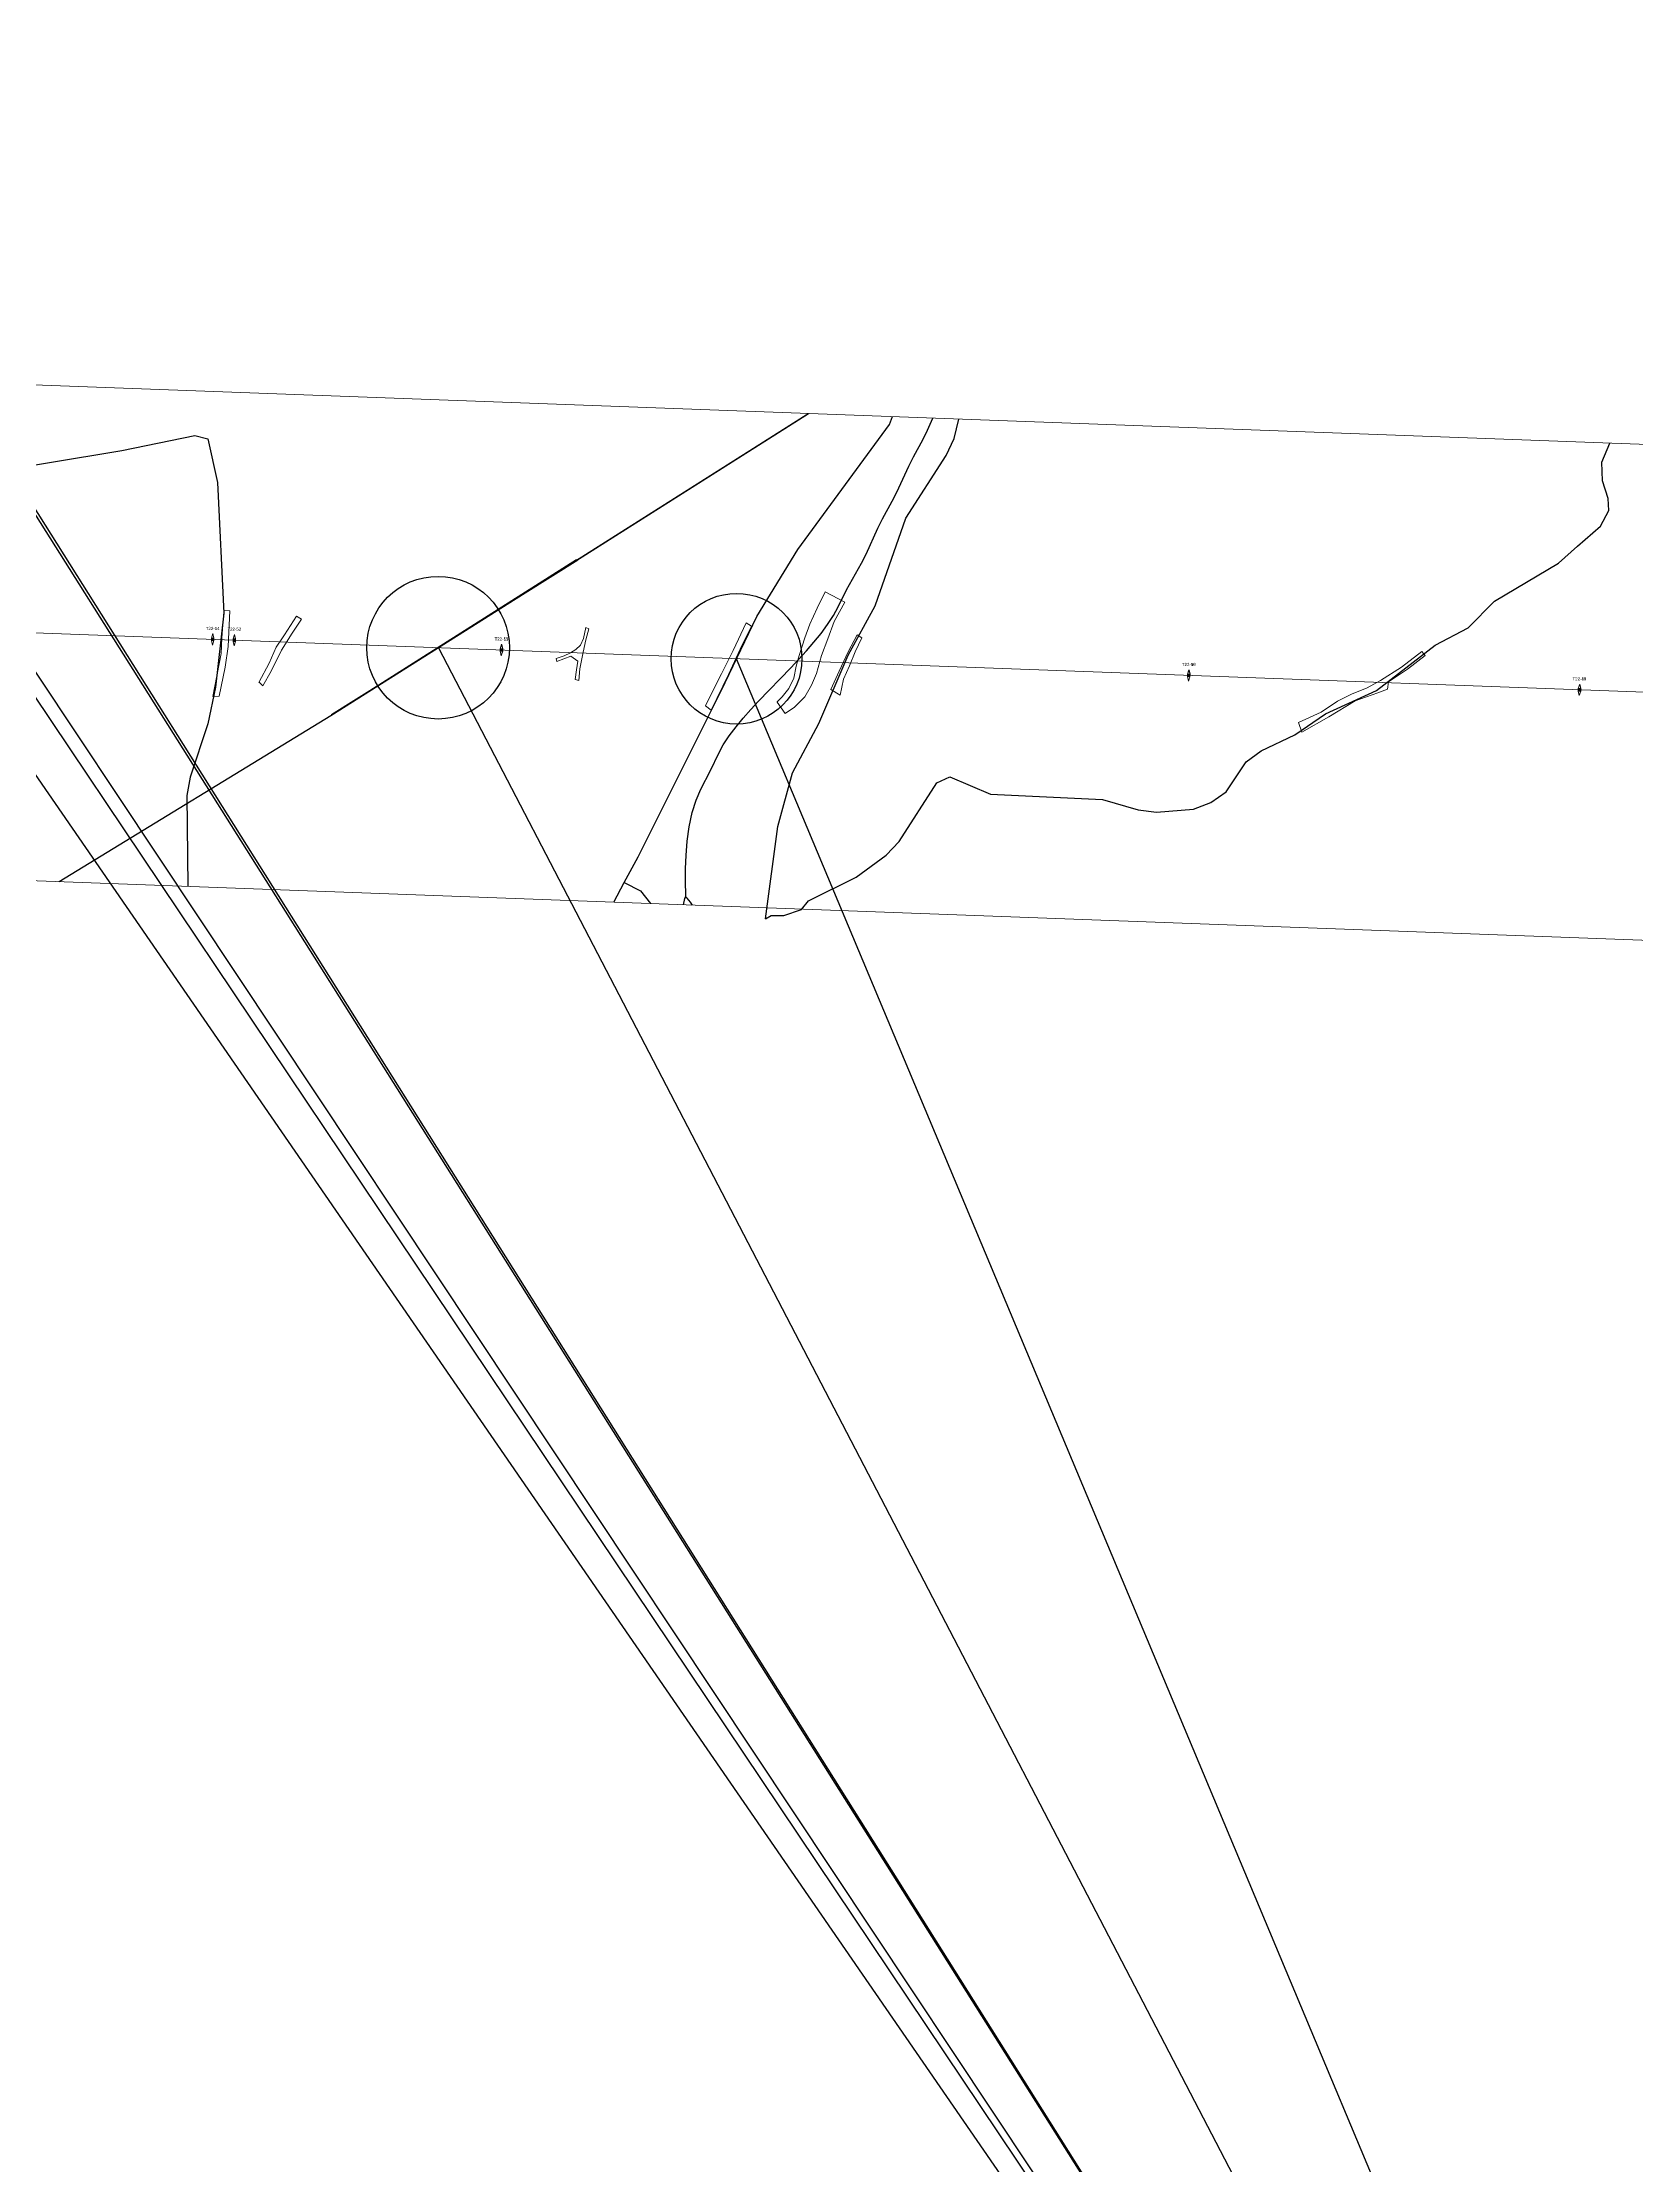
# Model space of a CAD drawing. Header units: metres. Extents: x -4 to 509425, y 7549 to 4732445.
# Drawn here: x 481686 to 482973, y 4716981 to 4718695 of the extents above; entities that cross this region are included whole.
import ezdxf

# ---------------------------------------------------------------- set-up
doc = ezdxf.new("R2010")
doc.units = ezdxf.units.M
doc.header["$LTSCALE"] = 0.01
doc.header["$MEASUREMENT"] = 0
doc.layers.get('0').update_dxf_attribs({"lineweight": 0})
for name, color, linetype in [('-- cruces', 6, 'Continuous'), ('-----caminos burgos', 2, 'Continuous'), ('_00_LE_BURGOS', 1, 'Continuous'), ('autovias y carreteras CyL', 2, 'Continuous'), ('cauces CHE', 4, 'Continuous'), ('Lineas electricas aereas', 30, 'Continuous')]:
    doc.layers.add(name, color=color, linetype=linetype)
for name, color, linetype, lineweight in [('Apoyos__ptw_', 7, 'Continuous', 0), ('Cañada real vía verde camino o similar__ptw_', 32, 'Continuous', 0), ('Denominación apoyos__ptw_', 7, 'Continuous', 0), ('LEAR TRAMOS AEREOS', 2, 'Continuous', 0), ('Línea eléctrica__ptw_', 1, 'Continuous', 0)]:
    doc.layers.add(name, color=color, linetype=linetype, lineweight=lineweight)
doc.styles.get("Standard").update_dxf_attribs({"font": 'arial.ttf'})

# ---------------------------------------------------------------- blocks, each defined once
blk = doc.blocks.new('veintidos')
at = {"layer": 'Apoyos__ptw_', "linetype": 'Continuous', "flags": 128}
for points in [[(481823.7, 4718217.6), (481822.5, 4718214), (481824.5, 4718214), (481822.5, 4718212), (481824.5, 4718212), (481823.3, 4718208.4), (481822.5, 4718212), (481822.5, 4718214), (481824.5, 4718212), (481824.5, 4718214)], [(482056.8, 4718209), (482055.7, 4718205.4), (482057.7, 4718205.3), (482055.6, 4718203.4), (482057.6, 4718203.3), (482056.5, 4718199.8), (482055.6, 4718203.4), (482055.7, 4718205.4), (482057.6, 4718203.3), (482057.7, 4718205.3)], [(482611.7, 4718188.5), (482610.6, 4718184.9), (482612.6, 4718184.8), (482610.5, 4718182.9), (482612.5, 4718182.8), (482611.4, 4718179.3), (482610.5, 4718182.9), (482610.6, 4718184.9), (482612.5, 4718182.8), (482612.6, 4718184.8)], [(482927.2, 4718176.8), (482926, 4718173.3), (482928, 4718173.2), (482926, 4718171.3), (482928, 4718171.2), (482926.8, 4718167.6), (482926, 4718171.3), (482926, 4718173.3), (482928, 4718171.2), (482928, 4718173.2)]]:
    blk.add_lwpolyline(points, close=True, dxfattribs=at)
at = {"layer": 'Cañada real vía verde camino o similar__ptw_', "linetype": 'Continuous', "flags": 128}
for points in [[(482279.3, 4718162.5), (482283.2, 4718166.5), (482288.7, 4718173.3), (482292.6, 4718181.6), (482294.7, 4718191.3), (482297.1, 4718199.9), (482301.7, 4718214.1), (482305.5, 4718225.2), (482311.5, 4718238.3), (482318.1, 4718251.4), (482333.9, 4718242.9), (482325.3, 4718227.3), (482320.2, 4718213.4), (482315.1, 4718199.9), (482311.1, 4718185.5), (482307, 4718175.9), (482301.7, 4718166.5), (482293.3, 4718158.3), (482285.8, 4718153.1), (482279.3, 4718162.2), (482279.3, 4718162.5)], [(482279.3, 4718162.5), (482283.2, 4718166.5), (482288.7, 4718173.3), (482292.6, 4718181.6), (482294.7, 4718191.3), (482297.1, 4718199.9), (482301.7, 4718214.1), (482305.5, 4718225.2), (482311.5, 4718238.3), (482318.1, 4718251.4), (482333.9, 4718242.9), (482325.3, 4718227.3), (482320.2, 4718213.4), (482315.1, 4718199.9), (482311.1, 4718185.5), (482307, 4718175.9), (482301.7, 4718166.5), (482293.3, 4718158.3), (482285.8, 4718153.1), (482279.3, 4718162.2), (482279.3, 4718162.5)], [(481832.5, 4718235.1), (481832.9, 4718236.4), (481832.9, 4718236.4), (481832.9, 4718236.4), (481832.9, 4718236.4), (481832.9, 4718236.4), (481832.9, 4718236.4), (481832.9, 4718236.4), (481832.9, 4718236.4), (481832.9, 4718236.4), (481832.9, 4718236.4), (481832.9, 4718236.4), (481832.9, 4718236.4), (481832.9, 4718236.4), (481832.9, 4718236.4), (481832.9, 4718236.4), (481832.9, 4718236.4), (481832.9, 4718236.4), (481832.9, 4718236.4), (481832.9, 4718236.4), (481832.9, 4718236.4), (481832.9, 4718236.4), (481832.9, 4718236.4), (481832.9, 4718236.4), (481832.9, 4718236.4), (481832.9, 4718236.4), (481832.9, 4718236.4), (481837.4, 4718236.1), (481837.4, 4718236.1), (481837.4, 4718236.1), (481837.4, 4718236.1), (481837.4, 4718236.1), (481837.4, 4718236.1), (481837.4, 4718236.1), (481837.4, 4718236.1), (481837.4, 4718236.1), (481837.4, 4718236.1), (481837.4, 4718236.1), (481837.4, 4718236.1), (481837.4, 4718236.1), (481837.4, 4718236.1), (481837.4, 4718236.1), (481837.4, 4718236.1), (481837.4, 4718236.1), (481837.4, 4718236.1), (481837.4, 4718236.1), (481837.4, 4718236.1), (481837.4, 4718236.1), (481837.4, 4718236.1), (481837.4, 4718236.1), (481837.4, 4718236.1), (481837.4, 4718236.1), (481837.4, 4718236.1), (481837.4, 4718236.1), (481837.4, 4718236.1), (481837.4, 4718236.1), (481837.4, 4718236.1), (481836, 4718207.3), (481836, 4718207.3), (481836, 4718207.3), (481833.6, 4718190.5), (481833.6, 4718190.5), (481828.8, 4718167.2), (481828.8, 4718167.2), (481828.8, 4718167.2), (481828.8, 4718167.2), (481828.8, 4718167.2), (481828.8, 4718167.2), (481828.8, 4718167.2), (481828.8, 4718167.2), (481828.8, 4718167.2), (481828.8, 4718167.2), (481828.8, 4718167.2), (481828.8, 4718167.2), (481828.8, 4718167.2), (481828.8, 4718167.2), (481828.8, 4718167.2), (481828.8, 4718167.2), (481828.8, 4718167.2), (481828.8, 4718167.2), (481828.8, 4718167.2), (481828.8, 4718167.2), (481828.8, 4718167.2), (481828.8, 4718167.2), (481828.8, 4718167.2), (481828.8, 4718167.2), (481828.8, 4718167.2), (481828.8, 4718167.2), (481823.7, 4718166.9), (481823.7, 4718166.9), (481823.7, 4718166.9), (481823.7, 4718166.9), (481823.7, 4718166.9), (481823.7, 4718166.9), (481823.7, 4718166.9), (481823.7, 4718166.9), (481823.7, 4718166.9), (481823.7, 4718166.9), (481823.7, 4718166.9), (481823.7, 4718166.9), (481823.7, 4718166.9), (481823.7, 4718166.9), (481823.7, 4718166.9), (481823.7, 4718166.9), (481823.7, 4718166.9), (481823.7, 4718166.9), (481823.7, 4718166.9), (481823.7, 4718166.9), (481823.7, 4718166.9), (481823.7, 4718166.9), (481823.7, 4718166.9), (481823.7, 4718166.9), (481823.7, 4718166.9), (481823.7, 4718166.9), (481823.7, 4718166.9), (481823.7, 4718166.9), (481823.7, 4718166.9), (481823.7, 4718166.9), (481823.7, 4718166.9), (481823.7, 4718166.9), (481823.7, 4718166.9), (481823.7, 4718166.9), (481823.7, 4718166.9), (481823.7, 4718166.9), (481830.4, 4718201.6), (481831, 4718214.1), (481831, 4718214.1), (481832.5, 4718235.1), (481832.5, 4718235.1), (481832.5, 4718235.1), (481832.5, 4718235.1), (481832.5, 4718235.1), (481832.5, 4718235.1)], [(481832.5, 4718235.1), (481832.9, 4718236.4), (481832.9, 4718236.4), (481832.9, 4718236.4), (481832.9, 4718236.4), (481832.9, 4718236.4), (481832.9, 4718236.4), (481832.9, 4718236.4), (481832.9, 4718236.4), (481832.9, 4718236.4), (481832.9, 4718236.4), (481832.9, 4718236.4), (481832.9, 4718236.4), (481832.9, 4718236.4), (481832.9, 4718236.4), (481832.9, 4718236.4), (481832.9, 4718236.4), (481832.9, 4718236.4), (481832.9, 4718236.4), (481832.9, 4718236.4), (481832.9, 4718236.4), (481832.9, 4718236.4), (481832.9, 4718236.4), (481832.9, 4718236.4), (481832.9, 4718236.4), (481832.9, 4718236.4), (481832.9, 4718236.4), (481837.4, 4718236.1), (481837.4, 4718236.1), (481837.4, 4718236.1), (481837.4, 4718236.1), (481837.4, 4718236.1), (481837.4, 4718236.1), (481837.4, 4718236.1), (481837.4, 4718236.1), (481837.4, 4718236.1), (481837.4, 4718236.1), (481837.4, 4718236.1), (481837.4, 4718236.1), (481837.4, 4718236.1), (481837.4, 4718236.1), (481837.4, 4718236.1), (481837.4, 4718236.1), (481837.4, 4718236.1), (481837.4, 4718236.1), (481837.4, 4718236.1), (481837.4, 4718236.1), (481837.4, 4718236.1), (481837.4, 4718236.1), (481837.4, 4718236.1), (481837.4, 4718236.1), (481837.4, 4718236.1), (481837.4, 4718236.1), (481837.4, 4718236.1), (481837.4, 4718236.1), (481837.4, 4718236.1), (481837.4, 4718236.1), (481836, 4718207.3), (481836, 4718207.3), (481836, 4718207.3), (481833.6, 4718190.5), (481833.6, 4718190.5), (481828.8, 4718167.2), (481828.8, 4718167.2), (481828.8, 4718167.2), (481828.8, 4718167.2), (481828.8, 4718167.2), (481828.8, 4718167.2), (481828.8, 4718167.2), (481828.8, 4718167.2), (481828.8, 4718167.2), (481828.8, 4718167.2), (481828.8, 4718167.2), (481828.8, 4718167.2), (481828.8, 4718167.2), (481828.8, 4718167.2), (481828.8, 4718167.2), (481828.8, 4718167.2), (481828.8, 4718167.2), (481828.8, 4718167.2), (481828.8, 4718167.2), (481828.8, 4718167.2), (481828.8, 4718167.2), (481828.8, 4718167.2), (481828.8, 4718167.2), (481828.8, 4718167.2), (481828.8, 4718167.2), (481828.8, 4718167.2), (481823.7, 4718166.9), (481823.7, 4718166.9), (481823.7, 4718166.9), (481823.7, 4718166.9), (481823.7, 4718166.9), (481823.7, 4718166.9), (481823.7, 4718166.9), (481823.7, 4718166.9), (481823.7, 4718166.9), (481823.7, 4718166.9), (481823.7, 4718166.9), (481823.7, 4718166.9), (481823.7, 4718166.9), (481823.7, 4718166.9), (481823.7, 4718166.9), (481823.7, 4718166.9), (481823.7, 4718166.9), (481823.7, 4718166.9), (481823.7, 4718166.9), (481823.7, 4718166.9), (481823.7, 4718166.9), (481823.7, 4718166.9), (481823.7, 4718166.9), (481823.7, 4718166.9), (481823.7, 4718166.9), (481823.7, 4718166.9), (481823.7, 4718166.9), (481823.7, 4718166.9), (481823.7, 4718166.9), (481823.7, 4718166.9), (481823.7, 4718166.9), (481823.7, 4718166.9), (481823.7, 4718166.9), (481823.7, 4718166.9), (481823.7, 4718166.9), (481823.7, 4718166.9), (481830.4, 4718201.6), (481831, 4718214.1), (481831, 4718214.1), (481832.5, 4718235.1), (481832.5, 4718235.1), (481832.5, 4718235.1), (481832.5, 4718235.1), (481832.5, 4718235.1), (481832.5, 4718235.1)], [(481860.7, 4718178.2), (481869.1, 4718193.8), (481874.7, 4718206.8), (481881.6, 4718216.7), (481891.3, 4718231.8), (481895.3, 4718229.2), (481887.7, 4718218.1), (481879, 4718204.2), (481870.8, 4718187.3), (481863.9, 4718175.4), (481861.2, 4718178.2), (481860.7, 4718178.2)], [(481860.7, 4718178.2), (481869.1, 4718193.8), (481874.7, 4718206.8), (481881.6, 4718216.7), (481891.3, 4718231.8), (481895.3, 4718229.2), (481887.7, 4718218.1), (481879, 4718204.2), (481870.8, 4718187.3), (481863.9, 4718175.4), (481861.2, 4718178.2), (481860.7, 4718178.2)], [(482221.4, 4718159.5), (482234.2, 4718185.2), (482243.6, 4718204), (482254.3, 4718226.3), (482258.5, 4718223.7), (482249.5, 4718205.2), (482240, 4718184.6), (482226, 4718155.7), (482221.4, 4718159.3), (482221.4, 4718159.5)], [(482221.4, 4718159.5), (482234.2, 4718185.2), (482243.6, 4718204), (482254.3, 4718226.3), (482258.5, 4718223.7), (482249.5, 4718205.2), (482240, 4718184.6), (482226, 4718155.7), (482221.4, 4718159.3), (482221.4, 4718159.5)], [(482100.8, 4718197.6), (482107.2, 4718199.6), (482112.4, 4718202.1), (482116.7, 4718204.8), (482120.4, 4718208.4), (482123, 4718213.8), (482124.8, 4718222.7), (482124.8, 4718222.7), (482124.8, 4718222.7), (482124.8, 4718222.7), (482124.8, 4718222.7), (482124.8, 4718222.7), (482124.8, 4718222.7), (482124.8, 4718222.7), (482124.8, 4718222.7), (482124.8, 4718222.7), (482124.8, 4718222.7), (482124.8, 4718222.7), (482124.8, 4718222.7), (482124.8, 4718222.7), (482124.8, 4718222.7), (482124.8, 4718222.7), (482124.8, 4718222.7), (482124.8, 4718222.7), (482124.8, 4718222.7), (482124.8, 4718222.7), (482124.8, 4718222.7), (482124.8, 4718222.7), (482124.8, 4718222.7), (482124.8, 4718222.7), (482124.8, 4718222.7), (482124.8, 4718222.7), (482124.8, 4718222.7), (482124.8, 4718222.7), (482124.8, 4718222.7), (482124.8, 4718222.7), (482124.8, 4718222.7), (482124.8, 4718222.7), (482124.8, 4718222.7), (482124.8, 4718222.7), (482124.8, 4718222.7), (482124.8, 4718222.7), (482127.2, 4718221.4), (482127.2, 4718221.4), (482127.2, 4718221.4), (482127.2, 4718221.4), (482127.2, 4718221.4), (482127.2, 4718221.4), (482127.2, 4718221.4), (482127.2, 4718221.4), (482127.2, 4718221.4), (482127.2, 4718221.4), (482127.2, 4718221.4), (482127.2, 4718221.4), (482127.2, 4718221.4), (482127.2, 4718221.4), (482127.2, 4718221.4), (482127.2, 4718221.4), (482127.2, 4718221.4), (482127.2, 4718221.4), (482127.2, 4718221.4), (482127.2, 4718221.4), (482127.2, 4718221.4), (482127.2, 4718221.4), (482127.2, 4718221.4), (482127.2, 4718221.4), (482127.2, 4718221.4), (482127.2, 4718221.4), (482127.2, 4718221.4), (482124.8, 4718212.7), (482122.5, 4718202.6), (482120, 4718189.1), (482119, 4718179.8), (482119, 4718179.8), (482119, 4718179.8), (482119, 4718179.8), (482119, 4718179.8), (482119, 4718179.8), (482119, 4718179.8), (482119, 4718179.8), (482119, 4718179.8), (482119, 4718179.8), (482119, 4718179.8), (482119, 4718179.8), (482119, 4718179.8), (482119, 4718179.8), (482119, 4718179.8), (482119, 4718179.8), (482119, 4718179.8), (482119, 4718179.8), (482119, 4718179.8), (482119, 4718179.8), (482119, 4718179.8), (482119, 4718179.8), (482119, 4718179.8), (482119, 4718179.8), (482119, 4718179.8), (482119, 4718179.8), (482119, 4718179.8), (482119, 4718179.8), (482119, 4718179.8), (482119, 4718179.8), (482119, 4718179.8), (482119, 4718179.8), (482119, 4718179.8), (482119, 4718179.8), (482116.1, 4718180.5), (482116.1, 4718180.5), (482116.1, 4718180.5), (482116.1, 4718180.5), (482116.1, 4718180.5), (482116.1, 4718180.5), (482116.1, 4718180.5), (482116.1, 4718180.5), (482116.1, 4718180.5), (482116.1, 4718180.5), (482116.1, 4718180.5), (482116.1, 4718180.5), (482116.1, 4718180.5), (482116.1, 4718180.5), (482116.1, 4718180.5), (482116.1, 4718180.5), (482116.1, 4718180.5), (482116.1, 4718180.5), (482116.1, 4718180.5), (482116.1, 4718180.5), (482116.1, 4718180.5), (482116.1, 4718180.5), (482116.1, 4718180.5), (482116.1, 4718180.5), (482116.1, 4718180.5), (482116.1, 4718180.5), (482116.1, 4718180.5), (482116.1, 4718180.5), (482116.1, 4718180.5), (482117.3, 4718188.4), (482118.2, 4718195.3), (482112.6, 4718199.5), (482101.4, 4718195), (482101.4, 4718195), (482101.4, 4718195), (482101.4, 4718195), (482101.4, 4718195), (482101.4, 4718195), (482101.4, 4718195), (482101.4, 4718195), (482101.4, 4718195), (482101.4, 4718195), (482101.4, 4718195), (482101.4, 4718195), (482101.4, 4718195), (482101.4, 4718195), (482101.4, 4718195), (482101.4, 4718195), (482101.4, 4718195), (482101.4, 4718195), (482101.4, 4718195), (482101.4, 4718195), (482101.4, 4718195), (482101.4, 4718195), (482101.4, 4718195), (482101.4, 4718195), (482101.4, 4718195), (482101.4, 4718195), (482101.4, 4718195), (482101.4, 4718195), (482101.4, 4718195), (482101.4, 4718195), (482101.4, 4718195), (482101.4, 4718195), (482101.4, 4718195), (482101.4, 4718195), (482100.8, 4718197.6)], [(482100.8, 4718197.6), (482107.2, 4718199.6), (482112.4, 4718202.1), (482116.7, 4718204.8), (482120.4, 4718208.4), (482123, 4718213.8), (482124.8, 4718222.7), (482124.8, 4718222.7), (482124.8, 4718222.7), (482124.8, 4718222.7), (482124.8, 4718222.7), (482124.8, 4718222.7), (482124.8, 4718222.7), (482124.8, 4718222.7), (482124.8, 4718222.7), (482124.8, 4718222.7), (482124.8, 4718222.7), (482124.8, 4718222.7), (482124.8, 4718222.7), (482124.8, 4718222.7), (482124.8, 4718222.7), (482124.8, 4718222.7), (482124.8, 4718222.7), (482124.8, 4718222.7), (482124.8, 4718222.7), (482124.8, 4718222.7), (482124.8, 4718222.7), (482124.8, 4718222.7), (482124.8, 4718222.7), (482124.8, 4718222.7), (482124.8, 4718222.7), (482124.8, 4718222.7), (482124.8, 4718222.7), (482124.8, 4718222.7), (482124.8, 4718222.7), (482124.8, 4718222.7), (482124.8, 4718222.7), (482124.8, 4718222.7), (482124.8, 4718222.7), (482124.8, 4718222.7), (482124.8, 4718222.7), (482124.8, 4718222.7), (482127.2, 4718221.4), (482127.2, 4718221.4), (482127.2, 4718221.4), (482127.2, 4718221.4), (482127.2, 4718221.4), (482127.2, 4718221.4), (482127.2, 4718221.4), (482127.2, 4718221.4), (482127.2, 4718221.4), (482127.2, 4718221.4), (482127.2, 4718221.4), (482127.2, 4718221.4), (482127.2, 4718221.4), (482127.2, 4718221.4), (482127.2, 4718221.4), (482127.2, 4718221.4), (482127.2, 4718221.4), (482127.2, 4718221.4), (482127.2, 4718221.4), (482127.2, 4718221.4), (482127.2, 4718221.4), (482127.2, 4718221.4), (482127.2, 4718221.4), (482127.2, 4718221.4), (482127.2, 4718221.4), (482127.2, 4718221.4), (482127.2, 4718221.4), (482124.8, 4718212.7), (482122.5, 4718202.6), (482120, 4718189.1), (482119, 4718179.8), (482119, 4718179.8), (482119, 4718179.8), (482119, 4718179.8), (482119, 4718179.8), (482119, 4718179.8), (482119, 4718179.8), (482119, 4718179.8), (482119, 4718179.8), (482119, 4718179.8), (482119, 4718179.8), (482119, 4718179.8), (482119, 4718179.8), (482119, 4718179.8), (482119, 4718179.8), (482119, 4718179.8), (482119, 4718179.8), (482119, 4718179.8), (482119, 4718179.8), (482119, 4718179.8), (482119, 4718179.8), (482119, 4718179.8), (482119, 4718179.8), (482119, 4718179.8), (482119, 4718179.8), (482119, 4718179.8), (482119, 4718179.8), (482119, 4718179.8), (482119, 4718179.8), (482119, 4718179.8), (482119, 4718179.8), (482119, 4718179.8), (482119, 4718179.8), (482119, 4718179.8), (482116.1, 4718180.5), (482116.1, 4718180.5), (482116.1, 4718180.5), (482116.1, 4718180.5), (482116.1, 4718180.5), (482116.1, 4718180.5), (482116.1, 4718180.5), (482116.1, 4718180.5), (482116.1, 4718180.5), (482116.1, 4718180.5), (482116.1, 4718180.5), (482116.1, 4718180.5), (482116.1, 4718180.5), (482116.1, 4718180.5), (482116.1, 4718180.5), (482116.1, 4718180.5), (482116.1, 4718180.5), (482116.1, 4718180.5), (482116.1, 4718180.5), (482116.1, 4718180.5), (482116.1, 4718180.5), (482116.1, 4718180.5), (482116.1, 4718180.5), (482116.1, 4718180.5), (482116.1, 4718180.5), (482116.1, 4718180.5), (482116.1, 4718180.5), (482116.1, 4718180.5), (482116.1, 4718180.5), (482117.3, 4718188.4), (482118.2, 4718195.3), (482112.6, 4718199.5), (482101.4, 4718195), (482101.4, 4718195), (482101.4, 4718195), (482101.4, 4718195), (482101.4, 4718195), (482101.4, 4718195), (482101.4, 4718195), (482101.4, 4718195), (482101.4, 4718195), (482101.4, 4718195), (482101.4, 4718195), (482101.4, 4718195), (482101.4, 4718195), (482101.4, 4718195), (482101.4, 4718195), (482101.4, 4718195), (482101.4, 4718195), (482101.4, 4718195), (482101.4, 4718195), (482101.4, 4718195), (482101.4, 4718195), (482101.4, 4718195), (482101.4, 4718195), (482101.4, 4718195), (482101.4, 4718195), (482101.4, 4718195), (482101.4, 4718195), (482101.4, 4718195), (482101.4, 4718195), (482101.4, 4718195), (482101.4, 4718195), (482101.4, 4718195), (482101.4, 4718195), (482101.4, 4718195), (482100.8, 4718197.6)], [(482322.7, 4718172.5), (482329.3, 4718187.4), (482329.3, 4718187.4), (482336.7, 4718202.8), (482336.7, 4718202.8), (482343.7, 4718216.6), (482343.7, 4718216.6), (482343.7, 4718216.6), (482343.7, 4718216.6), (482343.7, 4718216.6), (482343.7, 4718216.6), (482343.7, 4718216.6), (482343.7, 4718216.6), (482343.7, 4718216.6), (482343.7, 4718216.6), (482343.7, 4718216.6), (482343.7, 4718216.6), (482343.7, 4718216.6), (482343.7, 4718216.6), (482343.7, 4718216.6), (482343.7, 4718216.6), (482343.7, 4718216.6), (482343.7, 4718216.6), (482343.7, 4718216.6), (482343.7, 4718216.6), (482343.7, 4718216.6), (482343.7, 4718216.6), (482343.7, 4718216.6), (482343.7, 4718216.6), (482343.7, 4718216.6), (482343.7, 4718216.6), (482343.7, 4718216.6), (482343.7, 4718216.6), (482343.7, 4718216.6), (482343.7, 4718216.6), (482343.7, 4718216.6), (482343.7, 4718216.6), (482343.7, 4718216.6), (482347.5, 4718214.1), (482347.5, 4718214.1), (482347.5, 4718214.1), (482347.5, 4718214.1), (482347.5, 4718214.1), (482347.5, 4718214.1), (482347.5, 4718214.1), (482347.5, 4718214.1), (482347.5, 4718214.1), (482347.5, 4718214.1), (482347.5, 4718214.1), (482347.5, 4718214.1), (482347.5, 4718214.1), (482347.5, 4718214.1), (482347.5, 4718214.1), (482347.5, 4718214.1), (482347.5, 4718214.1), (482347.5, 4718214.1), (482347.5, 4718214.1), (482347.5, 4718214.1), (482347.5, 4718214.1), (482347.5, 4718214.1), (482347.5, 4718214.1), (482347.5, 4718214.1), (482347.5, 4718214.1), (482347.5, 4718214.1), (482347.5, 4718214.1), (482347.5, 4718214.1), (482342.3, 4718202.8), (482337.6, 4718191.6), (482337.6, 4718191.6), (482332.9, 4718180.8), (482330, 4718167.9), (482330, 4718167.9), (482330, 4718167.9), (482330, 4718167.9), (482330, 4718167.9), (482330, 4718167.9), (482330, 4718167.9), (482330, 4718167.9), (482330, 4718167.9), (482330, 4718167.9), (482330, 4718167.9), (482330, 4718167.9), (482330, 4718167.9), (482330, 4718167.9), (482330, 4718167.9), (482330, 4718167.9), (482330, 4718167.9), (482330, 4718167.9), (482330, 4718167.9), (482330, 4718167.9), (482330, 4718167.9), (482330, 4718167.9), (482330, 4718167.9), (482330, 4718167.9), (482330, 4718167.9), (482330, 4718167.9), (482330, 4718167.9), (482330, 4718167.9), (482330, 4718167.9), (482330, 4718167.9), (482330, 4718167.9), (482330, 4718167.9), (482330, 4718167.9), (482330, 4718167.9), (482330, 4718167.9), (482330, 4718167.9), (482330, 4718167.9), (482322.7, 4718172.5)], [(482322.7, 4718172.5), (482329.3, 4718187.4), (482329.3, 4718187.4), (482336.7, 4718202.8), (482336.7, 4718202.8), (482343.7, 4718216.6), (482343.7, 4718216.6), (482343.7, 4718216.6), (482343.7, 4718216.6), (482343.7, 4718216.6), (482343.7, 4718216.6), (482343.7, 4718216.6), (482343.7, 4718216.6), (482343.7, 4718216.6), (482343.7, 4718216.6), (482343.7, 4718216.6), (482343.7, 4718216.6), (482343.7, 4718216.6), (482343.7, 4718216.6), (482343.7, 4718216.6), (482343.7, 4718216.6), (482343.7, 4718216.6), (482343.7, 4718216.6), (482343.7, 4718216.6), (482343.7, 4718216.6), (482343.7, 4718216.6), (482343.7, 4718216.6), (482343.7, 4718216.6), (482343.7, 4718216.6), (482343.7, 4718216.6), (482343.7, 4718216.6), (482343.7, 4718216.6), (482343.7, 4718216.6), (482343.7, 4718216.6), (482343.7, 4718216.6), (482343.7, 4718216.6), (482343.7, 4718216.6), (482343.7, 4718216.6), (482347.5, 4718214.1), (482347.5, 4718214.1), (482347.5, 4718214.1), (482347.5, 4718214.1), (482347.5, 4718214.1), (482347.5, 4718214.1), (482347.5, 4718214.1), (482347.5, 4718214.1), (482347.5, 4718214.1), (482347.5, 4718214.1), (482347.5, 4718214.1), (482347.5, 4718214.1), (482347.5, 4718214.1), (482347.5, 4718214.1), (482347.5, 4718214.1), (482347.5, 4718214.1), (482347.5, 4718214.1), (482347.5, 4718214.1), (482347.5, 4718214.1), (482347.5, 4718214.1), (482347.5, 4718214.1), (482347.5, 4718214.1), (482347.5, 4718214.1), (482347.5, 4718214.1), (482347.5, 4718214.1), (482347.5, 4718214.1), (482347.5, 4718214.1), (482347.5, 4718214.1), (482342.3, 4718202.8), (482337.6, 4718191.6), (482337.6, 4718191.6), (482332.9, 4718180.8), (482330, 4718167.9), (482330, 4718167.9), (482330, 4718167.9), (482330, 4718167.9), (482330, 4718167.9), (482330, 4718167.9), (482330, 4718167.9), (482330, 4718167.9), (482330, 4718167.9), (482330, 4718167.9), (482330, 4718167.9), (482330, 4718167.9), (482330, 4718167.9), (482330, 4718167.9), (482330, 4718167.9), (482330, 4718167.9), (482330, 4718167.9), (482330, 4718167.9), (482330, 4718167.9), (482330, 4718167.9), (482330, 4718167.9), (482330, 4718167.9), (482330, 4718167.9), (482330, 4718167.9), (482330, 4718167.9), (482330, 4718167.9), (482330, 4718167.9), (482330, 4718167.9), (482330, 4718167.9), (482330, 4718167.9), (482330, 4718167.9), (482330, 4718167.9), (482330, 4718167.9), (482330, 4718167.9), (482330, 4718167.9), (482330, 4718167.9), (482330, 4718167.9), (482322.7, 4718172.5)], [(482700.2, 4718145.8), (482718.4, 4718154.2), (482731.6, 4718163), (482742.9, 4718168.8), (482755.5, 4718173.8), (482766.3, 4718179.9), (482783.3, 4718190.5), (482799.6, 4718203.2), (482802.3, 4718200), (482788.1, 4718189), (482772.7, 4718178.6), (482772, 4718172.9), (482764.3, 4718169.8), (482745.9, 4718163.3), (482724.7, 4718150.5), (482702.8, 4718138.1), (482700.2, 4718145.8), (482700.2, 4718145.8)], [(482700.2, 4718145.8), (482718.4, 4718154.2), (482731.6, 4718163), (482742.9, 4718168.8), (482755.5, 4718173.8), (482766.3, 4718179.9), (482783.3, 4718190.5), (482799.6, 4718203.2), (482802.3, 4718200), (482788.1, 4718189), (482772.7, 4718178.6), (482772, 4718172.9), (482764.3, 4718169.8), (482745.9, 4718163.3), (482724.7, 4718150.5), (482702.8, 4718138.1), (482700.2, 4718145.8), (482700.2, 4718145.8)]]:
    blk.add_lwpolyline(points, dxfattribs=at)
at = {"layer": 'Línea eléctrica__ptw_', "linetype": 'Continuous', "flags": 128}
blk.add_lwpolyline([(481919.5, 4718152), (482117.3, 4718277.4)], dxfattribs=at)
at = {"layer": 'Denominación apoyos__ptw_', "linetype": 'Continuous', "char_height": 2.5, "attachment_point": 8, "line_spacing_factor": 0.5}
for s, insert in [('T22-14', (481823.5, 4718220.6)), ('T22-15', (482056.7, 4718212)), ('T22-16', (482611.6, 4718191.5)), ('T22-17', (482927, 4718179.8))]:
    blk.add_mtext(s, dxfattribs=dict(at, insert=insert))

msp = doc.modelspace()

# ---------------------------------------------------------------- linework, layer by layer
at = {"layer": '-- cruces'}
for points in [[(480412.757, 4720055.433), (483223.023, 4715866.265), (480749.508, 4719797.246)], [(480774.321, 4719750.592), (483223.023, 4715866.265)], [(480911.682, 4719342.924), (483223.023, 4715866.265), (480932.957, 4719187.715)]]:
    msp.add_lwpolyline(points, dxfattribs=at)
at = {"layer": '-- cruces', "elevation": 709.065}
msp.add_lwpolyline([(482005.687, 4718206.254), (483223.023, 4715866.265), (482246.454, 4718197.356)], dxfattribs=at)
at = {"layer": '-- cruces'}
for centre, radius in [((482005.48, 4718206.261), 57.584), ((482246.454, 4718197.356), 52.79)]:
    msp.add_circle(centre, radius, dxfattribs=at)
at = {"layer": '-----caminos burgos'}
for points in [[(482269.8, 4717987.3, 695.117), (482279.7, 4718061.799, 693.238), (482291.7, 4718105.199, 690.813), (482312.9, 4718145.1, 689.265), (482336.7, 4718200.299, 687.293), (482358.3, 4718239.999, 686.811), (482383.2, 4718310.899, 685.96), (482415.8, 4718361.499, 684.606), (482422.2, 4718375.099, 684.367), (482425.912, 4718390.861, 684.549)], [(481447.5, 4718345.6, 726.669), (481496.9, 4718347.199, 727.131), (481541.6, 4718353.599, 726.382), (481586.3, 4718347.6, 727.105), (481631.5, 4718345.699, 727.472), (481750.2, 4718365.4, 724.55), (481809.2, 4718377.699, 722.927), (481819.7, 4718374.799, 722.745), (481827.4, 4718339.6, 723.761), (481832.5, 4718234.199, 722.787), (481825.8, 4718174.299, 721.313), (481819.6, 4718144.799, 720.193), (481805.3, 4718101.8, 719.88), (481802.6, 4718086.999, 719.539), (481803.412, 4718013.593, 719.937)], [(482925.514, 4718288.229, 737.727), (482925.536, 4718288.248, 737.727), (482943.9, 4718304.499, 737.995), (482950.7, 4718316.899, 737.797), (482950.1, 4718326.599, 737.473), (482945.7, 4718340.899, 736.537), (482945.1, 4718355.999, 735.884), (482951.582, 4718371.434, 735.204)], [(482269.8, 4717987.3, 695.117), (482274.4, 4717989.999, 695.575), (482284.6, 4717990.199, 696.14), (482299, 4717994.899, 698.522), (482304.6, 4718001.999, 699.796), (482343.1, 4718021.099, 703.507), (482367.2, 4718038.899, 703.99), (482377.8, 4718049.7, 705.04), (482408.1, 4718097.2, 708.551), (482418.6, 4718101.899, 709.305), (482451.6, 4718087.899, 711.937), (482541.8, 4718083.699, 721.3), (482570.7, 4718075.4, 725.885), (482585.6, 4718073.499, 726.926), (482615.5, 4718075.799, 728.751), (482629.5, 4718081.2, 729.061), (482641.8, 4718089.899, 728.837), (482658, 4718114.199, 730.924), (482669.9, 4718123.099, 730.609), (482697.1, 4718136, 731.069), (482722, 4718152.799, 731.218), (482763, 4718171.599, 733.035), (482810.6, 4718208.199, 734.302), (482837.2, 4718222.2, 735.588), (482858.4, 4718243.699, 736.257), (482909.999, 4718274.499, 737.658), (482925.514, 4718288.229, 737.727)], [(482155.784, 4718016.756, 695.999), (482169, 4718009.999, 695.045), (482177.012, 4717999.786, 694.411)]]:
    msp.add_polyline3d(points, dxfattribs=at)
at = {"color": 5}
for points in [[(490840.266, 4717243.146), (484895.504, 4717739.237), (483607.637, 4717664), (483465.041, 4717952.185), (479025.126, 4718116.267), (478713.772, 4718728.814), (478509.323, 4719542.064), (477889.601, 4719719.27), (475567.498, 4719734.471), (475570.116, 4720134.463), (477885.142, 4720119.308), (481205.446, 4721268.321)], [(481205.446, 4721268.321), (481336.779, 4720890.497), (478580.819, 4719937.652), (478841.025, 4719863.247), (479090.734, 4718869.963), (479275.072, 4718507.303), (483717.896, 4718343.114), (483848.697, 4718078.765), (484900.497, 4718140.211), (490826.186, 4717645.711)]]:
    msp.add_lwpolyline(points, dxfattribs=at)
at = {"layer": '_00_LE_BURGOS', "color": 2, "linetype": 'Continuous', "const_width": 1}
msp.add_lwpolyline([(481699.584, 4718017.43), (481919, 4718151.399), (482116.711, 4718276.508), (482304.477, 4718395.348)], dxfattribs=at)
at = {"layer": '_00_LE_BURGOS', "color": 3, "linetype": 'Continuous', "const_width": 1}
msp.add_lwpolyline([(481699.584, 4718017.43), (481919, 4718151.399), (482116.711, 4718276.508), (482304.477, 4718395.348)], dxfattribs=at)
at = {"layer": 'Apoyos__ptw_', "color": 2, "linetype": 'Continuous', "flags": 128}
for points in [[(481840.782, 4718207.745), (481841.914, 4718211.306), (481839.916, 4718211.379), (481841.988, 4718213.304), (481839.989, 4718213.378), (481841.122, 4718216.939), (481841.988, 4718213.304), (481841.914, 4718211.306), (481839.989, 4718213.378), (481839.916, 4718211.379)], [(482056.526, 4718199.772), (482057.658, 4718203.333), (482055.66, 4718203.406), (482057.732, 4718205.331), (482055.733, 4718205.405), (482056.866, 4718208.966), (482057.732, 4718205.331), (482057.658, 4718203.333), (482055.733, 4718205.405), (482055.66, 4718203.406)], [(482611.406, 4718179.266), (482612.538, 4718182.826), (482610.54, 4718182.9), (482612.612, 4718184.825), (482610.614, 4718184.899), (482611.746, 4718188.459), (482612.612, 4718184.825), (482612.538, 4718182.826), (482610.614, 4718184.899), (482610.54, 4718182.9)], [(482926.836, 4718167.609), (482927.968, 4718171.169), (482925.97, 4718171.243), (482928.042, 4718173.168), (482926.043, 4718173.242), (482927.176, 4718176.802), (482928.042, 4718173.168), (482927.968, 4718171.169), (482926.043, 4718173.242), (482925.97, 4718171.243)]]:
    msp.add_lwpolyline(points, close=True, dxfattribs=at)
at = {"layer": 'autovias y carreteras CyL'}
for points in [[(482155.784, 4718016.756, 695.999), (482166.952, 4718037.495, 694.719), (482233.954, 4718171.495, 689.548), (482262.956, 4718231.495, 688.531), (482295.957, 4718285.495, 687.782), (482369.959, 4718386.495, 684.475), (482372.473, 4718392.835, 684.43)], [(482155.784, 4718016.756, 695.999), (482166.952, 4718037.495, 694.719), (482233.954, 4718171.495, 689.548), (482262.956, 4718231.495, 688.531), (482295.957, 4718285.495, 687.782), (482369.959, 4718386.495, 684.475), (482372.473, 4718392.835, 684.43)], [(482147.238, 4718000.886, 696.965), (482155.784, 4718016.756, 695.999)], [(482147.238, 4718000.886, 696.965), (482155.784, 4718016.756, 695.999)]]:
    msp.add_polyline3d(points, dxfattribs=at)
at = {"layer": 'cauces CHE'}
for points in [[(482205.451, 4718005.004), (482205.127, 4718018.735), (482205.212, 4718027.955), (482205.653, 4718038.567), (482206.607, 4718050.009), (482208.246, 4718061.718), (482210.746, 4718073.125), (482213.966, 4718083.128), (482217.71, 4718092.109), (482225.286, 4718107.145), (482232.026, 4718121.02), (482235.74, 4718127.815), (482240.586, 4718135.236), (482246.008, 4718142.419), (482251.844, 4718149.429), (482257.971, 4718156.32), (482264.295, 4718163.128), (482290.268, 4718190.082), (482302.922, 4718203.697), (482308.958, 4718210.625), (482314.691, 4718217.679), (482320.011, 4718224.903), (482324.778, 4718232.357), (482328.469, 4718239.161), (482335.342, 4718252.981), (482347.296, 4718274.546), (482351.065, 4718281.824), (482360.596, 4718302.877), (482364.329, 4718310.169), (482372.209, 4718324.583), (482375.943, 4718331.875), (482385.456, 4718352.935), (482389.188, 4718360.228), (482397.042, 4718374.653), (482400.739, 4718381.96), (482404.96, 4718391.635)], [(482203.593, 4717998.803), (482204.807, 4718003.895), (482205.451, 4718005.004)], [(482210.827, 4717998.536), (482209.231, 4718000.789), (482206.682, 4718003.988), (482205.451, 4718005.004)]]:
    msp.add_lwpolyline(points, dxfattribs=at)
at = {"layer": 'LEAR TRAMOS AEREOS'}
msp.add_lwpolyline([(481062.712, 4718241.102), (483591.469, 4718147.65), (483728.167, 4717871.383), (484898.001, 4717939.724), (490833.226, 4717444.429), (493287.568, 4717823.35), (496577.774, 4717009.194), (499139.875, 4717905.754), (500649.776, 4718244.084)], dxfattribs=at)
at = {"layer": 'Lineas electricas aereas'}
msp.add_polyline3d([(481699.584, 4718017.43, 727.792), (481919, 4718151.399, 709.5), (482116.711, 4718276.508, 698.891), (482304.477, 4718395.348, 700.08)], dxfattribs=at)
at = {"layer": 'Línea eléctrica__ptw_', "color": 1, "linetype": 'Continuous', "flags": 128}
msp.add_lwpolyline([(481919.531, 4718152.469), (482118.225, 4718276.824)], dxfattribs=at)

# ---------------------------------------------------------------- block references
msp.add_blockref('veintidos', (0, 0))

# ---------------------------------------------------------------- texts
at = {"layer": 'Denominación apoyos__ptw_', "color": 2, "linetype": 'Continuous', "char_height": 2.5, "attachment_point": 8, "line_spacing_factor": 0.5}
for s, insert in [('T22-52', (481840.952, 4718219.942)), ('T22-51', (482056.696, 4718211.969)), ('T22-50', (482611.576, 4718191.463)), ('T22-49', (482927.006, 4718179.806))]:
    msp.add_mtext(s, dxfattribs=dict(at, insert=insert))

doc.saveas('drawing.dxf')
